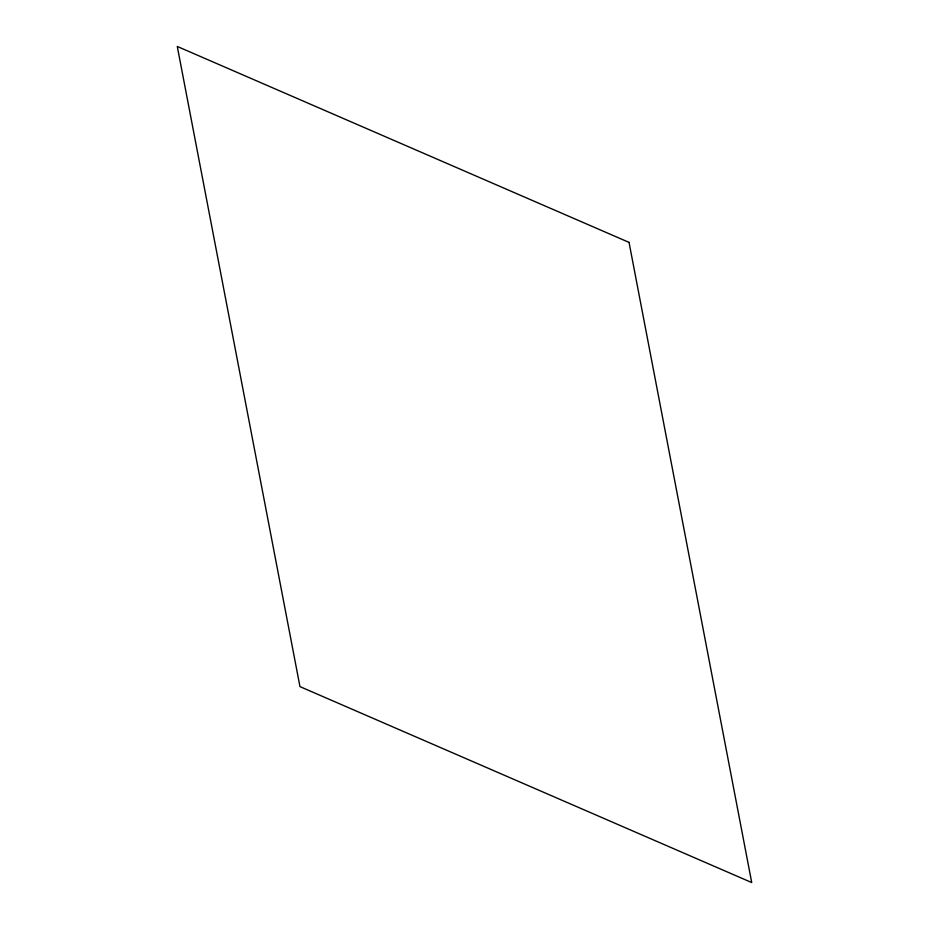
<?xml version="1.0" encoding="UTF-8"?>
<svg xmlns="http://www.w3.org/2000/svg" width="929" height="929" viewBox="0 0 929 929"><rect width="100%" height="100%" fill="white"/><g stroke="black" fill="none" stroke-linecap="round" stroke-linejoin="round"><path stroke-width="1.39" d="M629.038 242.388L177.276 46.45L299.962 686.612L751.724 882.55L629.038 242.388"/></g></svg>
